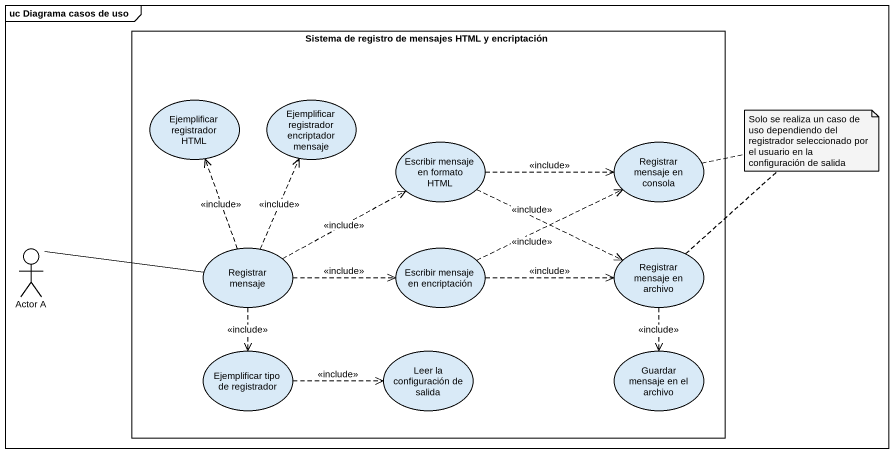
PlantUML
@startuml
mainframe uc Diagrama casos de uso
rectangle "Sistema de registro de mensajes HTML y encriptación" as Sistema_de_registro_de {
  usecase "Ejemplificar registrador HTML" as Ejemplificar_registrador
  usecase "Ejemplificar registrador encriptador mensaje" as Ejemplificar_registrador_2
  usecase "Escribir mensaje en formato HTML" as Escribir_mensaje_en_formato
  usecase "Registrar mensaje en consola" as Registrar_mensaje_en_consola
  usecase "Registrar mensaje" as Registrar_mensaje
  usecase "Escribir mensaje en encriptación" as Escribir_mensaje_en
  usecase "Registrar mensaje en archivo" as Registrar_mensaje_en_archivo
  usecase "Ejemplificar tipo de registrador" as Ejemplificar_tipo_de
  usecase "Leer la configuración de salida" as Leer_la_configuración_de
  usecase "Guardar mensaje en el archivo" as Guardar_mensaje_en_el
}
actor "Actor A" as Actor_A
Escribir_mensaje_en_formato .right.> Registrar_mensaje_en_consola : <<include>>
Escribir_mensaje_en_formato .right.> Registrar_mensaje_en_archivo : <<include>>
Actor_A -right- Registrar_mensaje
Registrar_mensaje .up.> Ejemplificar_registrador : <<include>>
Registrar_mensaje .up.> Ejemplificar_registrador_2 : <<include>>
Registrar_mensaje .right.> Escribir_mensaje_en_formato : <<include>>
Registrar_mensaje .right.> Escribir_mensaje_en : <<include>>
Registrar_mensaje ..> Ejemplificar_tipo_de : <<include>>
Escribir_mensaje_en .right.> Registrar_mensaje_en_consola : <<include>>
Escribir_mensaje_en .right.> Registrar_mensaje_en_archivo : <<include>>
Registrar_mensaje_en_archivo ..> Guardar_mensaje_en_el : <<include>>
Ejemplificar_tipo_de .right.> Leer_la_configuración_de : <<include>>
note as N1
  Solo se realiza un caso de uso dependiendo del registrador seleccionado por el usuario en la configuración de salida
end note
N1 .. Registrar_mensaje_en_archivo
N1 .. Registrar_mensaje_en_consola
@enduml
